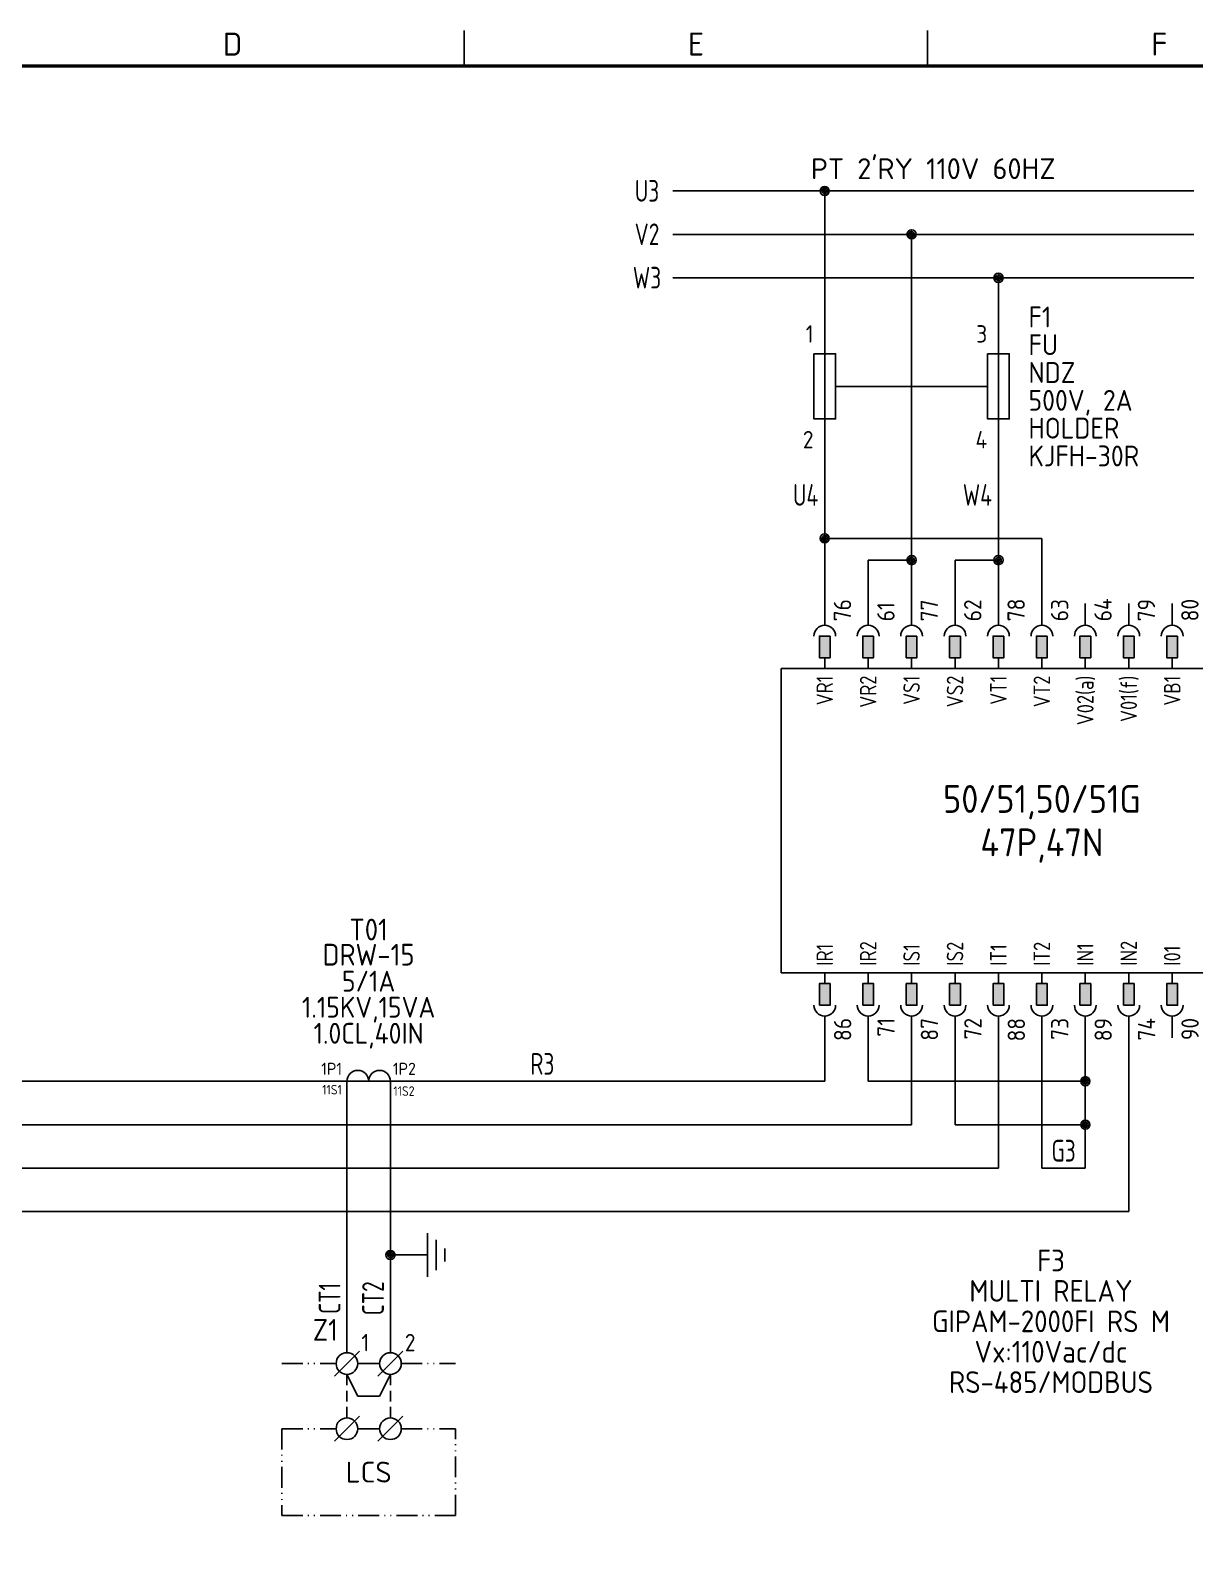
# Model space of a CAD drawing. Header units: millimetres. Extents: x 0 to 612, y 1 to 337.
# Drawn here: x 181.1 to 315.1, y 140.6 to 316 of the extents above; entities that cross this region are included whole.
import ezdxf
from ezdxf.enums import TextEntityAlignment as Align

# ---------------------------------------------------------------- set-up
doc = ezdxf.new("R2010")
doc.units = ezdxf.units.MM
doc.linetypes.add('ACAD_ISO12W100', pattern=[21, 12, -3, 0, -3, 0, -3])
doc.linetypes.add('HIDDEN', pattern=[0.375, 0.25, -0.125])
for name, color, linetype in [('LINK', 7, 'Continuous'), ('MISC', 7, 'Continuous'), ('Normal Text', 7, 'Continuous'), ('Sheet Line', 3, 'Continuous'), ('Sheet Text', 2, 'Continuous'), ('SYMS', 7, 'Continuous'), ('TAGS', 7, 'Continuous'), ('TERMS', 7, 'Continuous'), ('WIRE(DEFAULT)', 7, 'Continuous'), ('WIRE_RED', 1, 'Continuous'), ('WIREFIXED', 7, 'Continuous')]:
    doc.layers.add(name, color=color, linetype=linetype)
doc.layers.add('Sheet Out Line', color=2, linetype='Continuous', lineweight=50)
doc.styles.add('WD', font='ISOCP2.shx')
doc.styles.add('WD_IEC', font='ISOCP2.shx', dxfattribs={"width": 1.1, "height": 2.4, "bigfont": 'whgtxt.shx'})

# ---------------------------------------------------------------- blocks, each defined once
blk = doc.blocks.new('HDA1_CT1')
for p, q in [((-5, 0), (5, 0)), ((2.5, 0), (2.5, -2.5))]:
    blk.add_line(p, q)
for centre in [(-1.25, 0), (1.25, 0)]:
    blk.add_arc(centre, 1.25, 0, 180)
at = {"layer": 'SYMS'}
blk.add_line((-2.5, -2.5), (-2.5, 0), dxfattribs=at)
at = {"style": 'WD_IEC'}
for tag, height, p in [('TAG1', 2.5, (-0.01, 17.84)), ('RATING11', 2.5, (-0.01, 14.95)), ('RATING1', 2.4, (-0.01, 11.95)), ('RATING2', 2.4, (-0.01, 8.95)), ('RATING3', 2.4, (-0.01, 5.95)), ('RATING4', 2.4, (-0.01, 2.95))]:
    blk.add_attdef(tag, text='', height=height, dxfattribs=at).set_placement(p, align=Align.CENTER)
at = {"flags": 1}
for tag, p, height, style in [('INST', (9.44, 7.12), 1, 'WD_IEC'), ('LOC', (9.33, 5.86), 1, 'WD_IEC'), ('FAMILY', (9.34, 4.5), 1, 'WD_IEC'), ('CAT', (9.38, 3.25), 1, 'WD_IEC'), ('MFG', (9.32, 2), 1, 'WD_IEC'), ('X4TERM01', (-5, 0), 0.08, 'WD'), ('X1TERM02', (5, 0), 0.08, 'WD'), ('ASSYCODE', (9.19, 0.68), 1, 'WD_IEC'), ('X4TERM03', (-2.5, -2.5), 0.08, 'WD'), ('X1TERM04', (2.5, -2.5), 0.08, 'WD')]:
    blk.add_attdef(tag, p, '', height=height, dxfattribs=dict(at, style=style))
at = {"style": 'WD_IEC', "width": 1.05}
blk.add_attdef('TERM01', text='', height=1.4, dxfattribs=at).set_placement((-3.06, 0.31), align=Align.BOTTOM_RIGHT)
blk.add_attdef('TERM02', text='', height=1.4, dxfattribs=at).set_placement((2.78, 0.31), align=Align.BOTTOM_LEFT)
at = {"style": 'WD_IEC'}
blk.add_attdef('TERM03', text='', height=1.1, dxfattribs=at).set_placement((-3.09, -0.42), align=Align.TOP_RIGHT)
blk.add_attdef('TERM04', text='', height=1.1, dxfattribs=at).set_placement((2.84, -0.58), align=Align.TOP_LEFT)
blk = doc.blocks.new('WDDOT')
for radius in [0.529, 0.33, 0.164]:
    blk.add_circle((0, 0), radius)
blk = doc.blocks.new('HGND2')
at = {"color": 3}
for p, q in [((1.75, -2.5), (1.75, 2.5)), ((0, 0), (1.75, 0)), ((2.75, -1.75), (2.75, 1.75)), ((3.75, -0.75), (3.75, 0.75))]:
    blk.add_line(p, q, dxfattribs=at)
at = {"style": 'WD_IEC'}
for tag, p in [('INST', (10.12, 7)), ('LOC', (10.12, 3.5))]:
    blk.add_attdef(tag, text='', height=2.5, dxfattribs=at).set_placement(p, align=Align.RIGHT)
at = {"color": 3, "style": 'WD_IEC', "flags": 1}
blk.add_attdef('TAG1', (4, 0.13), '', height=2.4, dxfattribs=at)
at = {"style": 'WD_IEC', "flags": 1}
blk.add_attdef('X4TERM01', (0, 0), '', height=0.32, dxfattribs=at)
blk = doc.blocks.new('HT0W_TB1')
blk.add_circle((0, 0), 1.25)
at = {"layer": 'SYMS'}
blk.add_line((-1.44, -1.44), (1.44, 1.44), dxfattribs=at)
at = {"style": 'WD_IEC', "flags": 1}
for tag, p in [('INST', (-1.04, 7.87)), ('LOC', (-1.04, 4.87))]:
    blk.add_attdef(tag, text='', height=2.5, dxfattribs=at).set_placement(p, align=Align.BOTTOM_RIGHT)
at = {"style": 'WD_IEC'}
blk.add_attdef('TAGSTRIP', text='', height=2.5, dxfattribs=at).set_placement((-1.04, 1.87), align=Align.BOTTOM_RIGHT)
blk.add_attdef('TERM01', text='', height=2, dxfattribs=at).set_placement((1.66, 0.81), align=Align.BOTTOM_LEFT)
at = {"flags": 1}
for tag, p, height, style in [('X4LINK', (-1.25, 0), 0.01, 'WD'), ('X4TERM01', (-1.25, 0), 0.25, 'WD_IEC'), ('STRIPSEQ', (-0.02, -0.02), 0.025, 'WD_IEC'), ('X2TERM01', (0, 1.25), 0.25, 'WD_IEC'), ('X1LINK', (1.25, 0), 0.01, 'WD'), ('X1TERM01', (1.25, 0), 0.25, 'WD_IEC'), ('LINKTERM', (-0.02, -0.06), 0.025, 'WD_IEC'), ('X8TERM01', (0, -1.25), 0.25, 'WD_IEC')]:
    blk.add_attdef(tag, p, '', height=height, dxfattribs=dict(at, style=style))
at = {"style": 'WD_IEC', "flags": 1}
for tag, height, p in [('CAT', 1, (-1.95, -2.37)), ('MFG', 1, (-2.09, -3.63)), ('ASSYCODE', 1, (-2.04, -4.92)), ('DESC1', 2, (-1.78, -7.62)), ('DESC2', 2, (-1.78, -10.06)), ('DESC3', 2, (-1.78, -12.55))]:
    blk.add_attdef(tag, text='', height=height, dxfattribs=at).set_placement(p, align=Align.RIGHT)
blk = doc.blocks.new('HT0_TB1')
blk.add_circle((0, 0), 1.25)
at = {"layer": 'SYMS'}
blk.add_line((-1.44, -1.44), (1.44, 1.44), dxfattribs=at)
at = {"flags": 1}
for tag, p, height, style in [('X4LINK', (-1.25, 0), 0.01, 'WD'), ('X4TERM01', (-1.25, 0), 0.25, 'WD_IEC'), ('X2TERM01', (0, 1.25), 0.25, 'WD_IEC'), ('X1LINK', (1.25, 0), 0.01, 'WD'), ('X1TERM01', (1.25, 0), 0.25, 'WD_IEC'), ('X8TERM01', (0, -1.25), 0.25, 'WD_IEC')]:
    blk.add_attdef(tag, p, '', height=height, dxfattribs=dict(at, style=style))
blk = doc.blocks.new('WD_WNV')
at = {"linetype": 'Continuous', "style": 'WD_IEC', "width": 0.8}
blk.add_attdef('WIRENO', text='', height=2.5, rotation=90, dxfattribs=at).set_placement((-0.75, 0), align=Align.CENTER)
at = {"style": 'WD_IEC', "flags": 1}
for tag, p in [('W08USER', (-1, 0.375)), ('W04USER', (-1, 0.875)), ('W05USER', (-1, 0.75)), ('W09USER', (-1, 0.25)), ('W03USER', (-1, 1)), ('W06USER', (-1, 0.625)), ('W07USER', (-1, 0.5)), ('W02USER', (-1, 1.125)), ('W01USER', (-1, 1.25)), ('W10USER', (-1, 0.125))]:
    blk.add_attdef(tag, text='', height=0.08, dxfattribs=at).set_placement(p, align=Align.CENTER)
blk = doc.blocks.new('WD_WNH')
at = {"linetype": 'Continuous', "style": 'WD_IEC', "width": 0.8}
blk.add_attdef('WIRENO', text='', height=2.5, dxfattribs=at).set_placement((0, 0.75), align=Align.CENTER)
at = {"style": 'WD_IEC', "flags": 1}
for tag, p in [('W08USER', (0, 0.375)), ('W04USER', (0, 0.875)), ('W05USER', (0, 0.75)), ('W09USER', (0, 0.25)), ('W03USER', (0, 1)), ('W06USER', (0, 0.625)), ('W07USER', (0, 0.5)), ('W02USER', (0, 1.125)), ('W01USER', (0, 1.25)), ('W10USER', (0, 0.125))]:
    blk.add_attdef(tag, text='', height=0.08, dxfattribs=at).set_placement(p, align=Align.CENTER)
blk = doc.blocks.new('LSSA3')
at = {"layer": 'Sheet Line'}
for p, q in [((210, 283.5), (210, 287.25)), ((258.5, 283.5), (258.5, 287.25))]:
    blk.add_line(p, q, dxfattribs=at)
at = {"layer": 'Sheet Out Line'}
blk.add_lwpolyline([(16, 6.5), (404, 6.5), (404, 283.5), (16, 283.5)], close=True, dxfattribs=at)
at = {"style": 'WD_IEC', "width": 1.1}
for tag, height, p in [('DESC4', 2.4, (57.5, 39.5)), ('CUSTOMERS31', 3.8, (219, 38)), ('TITLE1', 3.6, (333, 37.5)), ('CUSTOMERS21', 3.8, (219, 35.25)), ('DESC3', 2.4, (57.5, 33.5)), ('CUSTOMERS32', 3.8, (219, 32.5)), ('TITLE2', 3.6, (333, 32.5)), ('CUSTOMERS22', 3.8, (219, 29.75)), ('RN', 3.5, (398, 28.75)), ('DESC2', 2.4, (57.5, 27.5)), ('CUSTOMERS33', 3.8, (219, 27)), ('TITLE3', 3.6, (333, 27.5)), ('DESC1', 2.4, (57.5, 21.5)), ('FILE', 2.4, (314, 18.5)), ('WORKNO', 3.5, (365.5, 18.5)), ('DESC0', 2.4, (57.5, 15.5)), ('SHN', 2.4, (395, 12)), ('TSH', 2.4, (401, 9))]:
    blk.add_attdef(tag, text='', height=height, dxfattribs=at).set_placement(p, align=Align.MIDDLE_CENTER)
at = {"style": 'WD_IEC'}
for tag, p in [('DATE4', (96.5, 39.5)), ('DRWN4', (111.5, 39.5)), ('DSGN4', (126.5, 39.5)), ('CHKD4', (141.5, 39.5)), ('APPD4', (156.5, 39.5)), ('DATE3', (96.5, 33.5)), ('DRWN3', (111.5, 33.5)), ('DSGN3', (126.5, 33.5)), ('CHKD3', (141.5, 33.5)), ('APPD3', (156.5, 33.5)), ('DATE2', (96.5, 27.5)), ('DRWN2', (111.5, 27.5)), ('DSGN2', (126.5, 27.5)), ('CHKD2', (141.5, 27.5)), ('APPD2', (156.5, 27.5)), ('DATE1', (96.5, 21.5)), ('DRWN1', (111.5, 21.5)), ('DSGN1', (126.5, 21.5)), ('CHKD1', (141.5, 21.5)), ('APPD1', (156.5, 21.5)), ('DATE0', (96.5, 15.5)), ('DRWN0', (111.5, 15.5)), ('DSGN0', (126.5, 15.5)), ('CHKD0', (141.5, 15.5)), ('APPD0', (156.5, 15.5))]:
    blk.add_attdef(tag, text='', height=2.4, dxfattribs=at).set_placement(p, align=Align.MIDDLE_CENTER)
at = {"style": 'WD_IEC', "width": 1.1}
for tag, p in [('DWG1ST', (345, 10.5)), ('DWGNO', (373.49, 10.5))]:
    blk.add_attdef(tag, text='', height=3.5, dxfattribs=at).set_placement(p, align=Align.MIDDLE_LEFT)
at = {"style": 'WD_IEC', "width": 1.1, "flags": 9}
blk.add_attdef('WD_TB', (0, 0), '', height=2.4, dxfattribs=at)
at = {"layer": 'Sheet Text', "style": 'WD_IEC', "width": 1.1}
for s, p in [('D', (185.75, 284.62)), ('E', (234.25, 284.62)), ('F', (282.75, 284.62))]:
    blk.add_text(s, height=2.4, dxfattribs=at).set_placement(p, align=Align.CENTER)
blk = doc.blocks.new('VCA1_PF1')
blk.add_line((0, 7.5), (0, -7.5))
blk.add_lwpolyline([(-1.25, 3.75), (-1.25, -3.75), (1.25, -3.75), (1.25, 3.75)], close=True)
at = {"style": 'WD_IEC'}
for tag, p in [('TAG1', (3.46, 7.99)), ('RATING12', (3.46, 4.79)), ('RATING11', (3.46, 1.59)), ('RATING1', (3.46, -1.61)), ('TEXT', (3.46, -4.81)), ('CAT01', (3.46, -8.01))]:
    blk.add_attdef(tag, text='', height=2.4, dxfattribs=at).set_placement(p, align=Align.MIDDLE_LEFT)
for tag, p in [('TERM01', (-1.29, 5.04)), ('TERM02', (-1.29, -7.13))]:
    blk.add_attdef(tag, text='', height=2, dxfattribs=at).set_placement(p, align=Align.RIGHT)
at = {"style": 'WD_IEC', "flags": 1}
for tag, p in [('X2TERM01', (0, 7.5)), ('X4LINK', (-1.25, 0)), ('X1LINK', (1.25, 0)), ('X8TERM02', (0, -7.5))]:
    blk.add_attdef(tag, p, '', height=0.32, dxfattribs=at)
for tag, p in [('INST', (-1.29, -9.46)), ('LOC', (-1.32, -10.76)), ('FAMILY', (-1.2, -12.15)), ('MFG', (-1.2, -13.58)), ('CAT', (-1.2, -14.91)), ('ASSYCODE', (-1.2, -16.23)), ('PINLIST_TYPE', (-1.1, -17.47))]:
    blk.add_attdef(tag, text='', height=1, dxfattribs=at).set_placement(p, align=Align.RIGHT)
blk = doc.blocks.new('VCA2_PF1')
blk.add_line((0, 7.5), (0, -7.5))
blk.add_lwpolyline([(-1.25, 3.75), (-1.25, -3.75), (1.25, -3.75), (1.25, 3.75)], close=True)
at = {"style": 'WD_IEC', "flags": 1}
for tag, p in [('TAG2', (3.46, 7.99)), ('RATING12', (3.46, 4.79)), ('RATING11', (3.46, 1.59)), ('RATING1', (3.46, -1.61)), ('TEXT', (3.46, -4.81))]:
    blk.add_attdef(tag, text='', height=2.4, dxfattribs=at).set_placement(p, align=Align.MIDDLE_LEFT)
at = {"style": 'WD_IEC'}
for tag, p in [('TERM01', (-1.29, 5.04)), ('TERM02', (-1.29, -7.13))]:
    blk.add_attdef(tag, text='', height=2, dxfattribs=at).set_placement(p, align=Align.RIGHT)
at = {"style": 'WD_IEC', "flags": 1}
for tag, p in [('X2TERM01', (0, 7.5)), ('X4LINK', (-1.25, 0)), ('X1LINK', (1.25, 0)), ('X8TERM02', (0, -7.5))]:
    blk.add_attdef(tag, p, '', height=0.32, dxfattribs=at)
for tag, p in [('INST', (-1.29, -9.46)), ('LOC', (-1.32, -10.76)), ('FAMILY', (-1.2, -12.15)), ('MFG', (-1.2, -13.58)), ('CAT', (-1.2, -14.91)), ('ASSYCODE', (-1.2, -16.23))]:
    blk.add_attdef(tag, text='', height=1, dxfattribs=at).set_placement(p, align=Align.RIGHT)
blk = doc.blocks.new('VG61_GIPAM1')
for p, q in [((0, 50), (0, 47.5)), ((5, 50), (5, 47.5)), ((10, 50), (10, 47.5)), ((15, 50), (15, 47.5)), ((20, 50), (20, 47.5)), ((25, 50), (25, 47.5)), ((30, 50), (30, 47.5)), ((35, 50), (35, 47.5)), ((40, 50), (40, 47.5)), ((45, 50), (45, 47.5)), ((0, 43.75), (0, 42.5)), ((5, 43.75), (5, 42.5)), ((10, 43.75), (10, 42.5)), ((15, 43.75), (15, 42.5)), ((20, 43.75), (20, 42.5)), ((25, 43.75), (25, 42.5)), ((30, 43.75), (30, 42.5)), ((35, 43.75), (35, 42.5)), ((40, 43.75), (40, 42.5)), ((45, 43.75), (45, 42.5)), ((56.25, 37.5), (55, 37.5)), ((60, 37.5), (62.5, 37.5)), ((56.25, 32.5), (55, 32.5)), ((60, 32.5), (62.5, 32.5)), ((56.25, 27.5), (55, 27.5)), ((60, 27.5), (62.5, 27.5)), ((56.25, 22.5), (55, 22.5)), ((60, 22.5), (62.5, 22.5)), ((56.25, 17.5), (55, 17.5)), ((60, 17.5), (62.5, 17.5)), ((56.25, 12.5), (55, 12.5)), ((60, 12.5), (62.5, 12.5)), ((0, 6.25), (0, 7.5)), ((5, 6.25), (5, 7.5)), ((10, 6.25), (10, 7.5)), ((15, 6.25), (15, 7.5)), ((20, 6.25), (20, 7.5)), ((25, 6.25), (25, 7.5)), ((30, 6.25), (30, 7.5)), ((35, 6.25), (35, 7.5)), ((40, 6.25), (40, 7.5)), ((45, 6.25), (45, 7.5)), ((0, 2.5), (0, 0)), ((5, 2.5), (5, 0)), ((10, 2.5), (10, 0)), ((15, 2.5), (15, 0)), ((20, 2.5), (20, 0)), ((25, 2.5), (25, 0)), ((30, 2.5), (30, 0)), ((35, 2.5), (35, 0)), ((40, 2.5), (40, 0)), ((45, 2.5), (45, 0))]:
    blk.add_line(p, q)
for points in [[(0.62, 46.25), (-0.62, 46.25), (-0.62, 43.75), (0.62, 43.75)], [(5.62, 46.25), (4.38, 46.25), (4.38, 43.75), (5.62, 43.75)], [(10.62, 46.25), (9.38, 46.25), (9.38, 43.75), (10.62, 43.75)], [(15.62, 46.25), (14.38, 46.25), (14.38, 43.75), (15.62, 43.75)], [(20.62, 46.25), (19.38, 46.25), (19.38, 43.75), (20.62, 43.75)], [(25.62, 46.25), (24.38, 46.25), (24.38, 43.75), (25.62, 43.75)], [(30.62, 46.25), (29.38, 46.25), (29.38, 43.75), (30.62, 43.75)], [(35.62, 46.25), (34.38, 46.25), (34.38, 43.75), (35.62, 43.75)], [(40.62, 46.25), (39.38, 46.25), (39.38, 43.75), (40.62, 43.75)], [(45.62, 46.25), (44.38, 46.25), (44.38, 43.75), (45.62, 43.75)], [(-5, 42.5), (55, 42.5), (55, 7.5), (-5, 7.5)], [(58.75, 36.88), (58.75, 38.12), (56.25, 38.12), (56.25, 36.88)], [(58.75, 31.88), (58.75, 33.12), (56.25, 33.12), (56.25, 31.88)], [(58.75, 26.88), (58.75, 28.12), (56.25, 28.12), (56.25, 26.88)], [(58.75, 21.88), (58.75, 23.12), (56.25, 23.12), (56.25, 21.88)], [(58.75, 16.88), (58.75, 18.12), (56.25, 18.12), (56.25, 16.88)], [(58.75, 11.88), (58.75, 13.12), (56.25, 13.12), (56.25, 11.88)], [(-0.62, 3.75), (0.62, 3.75), (0.62, 6.25), (-0.62, 6.25)], [(4.38, 3.75), (5.62, 3.75), (5.62, 6.25), (4.38, 6.25)], [(9.38, 3.75), (10.62, 3.75), (10.62, 6.25), (9.38, 6.25)], [(14.38, 3.75), (15.62, 3.75), (15.62, 6.25), (14.38, 6.25)], [(19.38, 3.75), (20.62, 3.75), (20.62, 6.25), (19.38, 6.25)], [(24.38, 3.75), (25.62, 3.75), (25.62, 6.25), (24.38, 6.25)], [(29.38, 3.75), (30.62, 3.75), (30.62, 6.25), (29.38, 6.25)], [(34.38, 3.75), (35.62, 3.75), (35.62, 6.25), (34.38, 6.25)], [(39.38, 3.75), (40.62, 3.75), (40.62, 6.25), (39.38, 6.25)], [(44.38, 3.75), (45.62, 3.75), (45.62, 6.25), (44.38, 6.25)]]:
    blk.add_lwpolyline(points, close=True)
for centre, start, end in [((0, 46.25), 0, 180), ((5, 46.25), 0, 180), ((10, 46.25), 0, 180), ((15, 46.25), 0, 180), ((20, 46.25), 0, 180), ((25, 46.25), 0, 180), ((30, 46.25), 0, 180), ((35, 46.25), 0, 180), ((40, 46.25), 0, 180), ((45, 46.25), 0, 180), ((58.75, 37.5), 270, 90), ((58.75, 32.5), 270, 90), ((58.75, 27.5), 270, 90), ((58.75, 22.5), 270, 90), ((58.75, 17.5), 270, 90), ((58.75, 12.5), 270, 90), ((0, 3.75), 180, 0), ((5, 3.75), 180, 0), ((10, 3.75), 180, 0), ((15, 3.75), 180, 0), ((20, 3.75), 180, 0), ((25, 3.75), 180, 0), ((30, 3.75), 180, 0), ((35, 3.75), 180, 0), ((40, 3.75), 180, 0), ((45, 3.75), 180, 0)]:
    blk.add_arc(centre, 1.25, start, end)
for points in [[(0.62, 43.75), (0.62, 46.25), (-0.62, 43.75), (-0.62, 46.25)], [(5.62, 43.75), (5.62, 46.25), (4.38, 43.75), (4.38, 46.25)], [(10.62, 43.75), (10.62, 46.25), (9.38, 43.75), (9.38, 46.25)], [(15.62, 43.75), (15.62, 46.25), (14.38, 43.75), (14.38, 46.25)], [(20.62, 43.75), (20.62, 46.25), (19.38, 43.75), (19.38, 46.25)], [(25.62, 43.75), (25.62, 46.25), (24.38, 43.75), (24.38, 46.25)], [(30.62, 43.75), (30.62, 46.25), (29.38, 43.75), (29.38, 46.25)], [(35.62, 43.75), (35.62, 46.25), (34.38, 43.75), (34.38, 46.25)], [(40.62, 43.75), (40.62, 46.25), (39.38, 43.75), (39.38, 46.25)], [(45.62, 43.75), (45.62, 46.25), (44.38, 43.75), (44.38, 46.25)], [(56.25, 36.88), (58.75, 36.88), (56.25, 38.12), (58.75, 38.12)], [(56.25, 31.88), (58.75, 31.88), (56.25, 33.12), (58.75, 33.12)], [(56.25, 26.88), (58.75, 26.88), (56.25, 28.12), (58.75, 28.12)], [(56.25, 21.88), (58.75, 21.88), (56.25, 23.12), (58.75, 23.12)], [(56.25, 16.88), (58.75, 16.88), (56.25, 18.12), (58.75, 18.12)], [(56.25, 11.88), (58.75, 11.88), (56.25, 13.12), (58.75, 13.12)], [(-0.62, 6.25), (-0.62, 3.75), (0.62, 6.25), (0.62, 3.75)], [(4.38, 6.25), (4.38, 3.75), (5.62, 6.25), (5.62, 3.75)], [(9.38, 6.25), (9.38, 3.75), (10.62, 6.25), (10.62, 3.75)], [(14.38, 6.25), (14.38, 3.75), (15.62, 6.25), (15.62, 3.75)], [(19.38, 6.25), (19.38, 3.75), (20.62, 6.25), (20.62, 3.75)], [(24.38, 6.25), (24.38, 3.75), (25.62, 6.25), (25.62, 3.75)], [(29.38, 6.25), (29.38, 3.75), (30.62, 6.25), (30.62, 3.75)], [(34.38, 6.25), (34.38, 3.75), (35.62, 6.25), (35.62, 3.75)], [(39.38, 6.25), (39.38, 3.75), (40.62, 6.25), (40.62, 3.75)], [(44.38, 6.25), (44.38, 3.75), (45.62, 6.25), (45.62, 3.75)]]:
    blk.add_solid(points)
at = {"style": 'WD'}
for tag, p in [('TERM02', (1.04, 47.95)), ('TERM04', (6.04, 47.95)), ('TERM06', (11.04, 47.95)), ('TERM08', (16.04, 47.95)), ('TERM20', (46.04, 47.95)), ('TERM10', (21.04, 47.95)), ('TERM12', (26.04, 47.95)), ('TERM14', (31.04, 47.95)), ('TERM16', (36.04, 47.95)), ('TERM18', (41.04, 47.95))]:
    blk.add_attdef(tag, text='', height=2, rotation=90, dxfattribs=at).set_placement(p, align=Align.TOP_LEFT)
at = {"style": 'WD_IEC', "flags": 1}
for tag, p, height in [('X2TERM02', (0, 50), 0.32), ('X2TERM04', (5, 50), 0.32), ('X2TERM06', (10, 50), 0.32), ('X2TERM08', (15, 50), 0.32), ('X2TERM10', (20, 50), 0.32), ('X2TERM12', (25, 50), 0.32), ('X2TERM14', (30, 50), 0.32), ('X2TERM16', (35, 50), 0.32), ('X2TERM18', (40, 50), 0.32), ('X2TERM20', (45, 50), 0.32), ('X1TERM42', (62.5, 37.5), 0.32), ('X1TERM44', (62.5, 32.5), 0.32), ('X1TERM46', (62.5, 27.5), 0.32), ('X1TERM48', (62.5, 22.5), 0.32), ('X1TERM50', (62.5, 17.5), 0.32), ('X1TERM52', (62.5, 12.5), 0.32), ('LOC', (52.67, 0.9), 1), ('INST', (52.9, 2.22), 1), ('X8TERM22', (0, 0), 0.32), ('X8TERM24', (5, 0), 0.32), ('X8TERM26', (10, 0), 0.32), ('X8TERM28', (15, 0), 0.32), ('X8TERM30', (20, 0), 0.32), ('X8TERM32', (25, 0), 0.32), ('X8TERM34', (30, 0), 0.32), ('X8TERM36', (35, 0), 0.32), ('X8TERM38', (40, 0), 0.32), ('X8TERM40', (45, 0), 0.32), ('CAT', (52.76, -0.45), 1), ('FAMILY', (52.71, -1.75), 1), ('MFG', (52.53, -3.13), 1), ('ASSYCODE', (52.45, -4.52), 1)]:
    blk.add_attdef(tag, p, '', height=height, dxfattribs=at)
at = {"style": 'WD', "width": 0.9}
for tag, p in [('TERM01', (0, 41.7)), ('TERM03', (5, 41.7)), ('TERM05', (10, 41.7)), ('TERM07', (15, 41.7)), ('TERM09', (20, 41.7)), ('TERM11', (25, 41.7)), ('TERM13', (30, 41.7)), ('TERM15', (35, 41.7)), ('TERM17', (40, 41.7)), ('TERM19', (45, 41.7))]:
    blk.add_attdef(tag, text='', height=1.9, rotation=90, dxfattribs=at).set_placement(p, align=Align.MIDDLE_RIGHT)
for tag, p in [('TERM41', (54.2, 37.5)), ('TERM43', (54.2, 32.5)), ('TERM45', (54.2, 27.5)), ('TERM47', (54.2, 22.5)), ('TERM49', (54.2, 17.5)), ('TERM51', (54.2, 12.5))]:
    blk.add_attdef(tag, text='', height=1.8, dxfattribs=at).set_placement(p, align=Align.MIDDLE_RIGHT)
at = {"style": 'WD'}
for tag, p in [('TERM42', (60.04, 36.22)), ('TERM44', (60.04, 31.22)), ('TERM46', (60.04, 26.22)), ('TERM48', (60.04, 21.22)), ('TERM50', (60.04, 16.22)), ('TERM52', (60.04, 11.22))]:
    blk.add_attdef(tag, text='', height=2, dxfattribs=at).set_placement(p, align=Align.TOP_LEFT)
for tag, height, p in [('TEXT1', 3.2, (25, 27.5)), ('TEXT2', 3.2, (25, 22.5)), ('TAG1', 2.5, (26.05, -25.64)), ('RATING12', 2.5, (26.05, -29.14)), ('RATING11', 2.5, (26.05, -32.64)), ('RATING1', 2.5, (26.05, -36.14)), ('RATING2', 2.5, (26.05, -39.64))]:
    blk.add_attdef(tag, text='', height=height, dxfattribs=at).set_placement(p, align=Align.MIDDLE_CENTER)
at = {"style": 'WD', "width": 0.9}
for tag, p in [('TERM21', (0, 8.3)), ('TERM23', (5, 8.3)), ('TERM25', (10, 8.3)), ('TERM27', (15, 8.3)), ('TERM29', (20, 8.3)), ('TERM31', (25, 8.3)), ('TERM33', (30, 8.3)), ('TERM35', (35, 8.3)), ('TERM37', (40, 8.3)), ('TERM39', (45, 8.3))]:
    blk.add_attdef(tag, text='', height=1.9, rotation=90, dxfattribs=at).set_placement(p, align=Align.MIDDLE_LEFT)
at = {"style": 'WD'}
for tag, p in [('TERM22', (1.06, 2.29)), ('TERM24', (6.06, 2.29)), ('TERM26', (11.06, 2.29)), ('TERM28', (16.06, 2.29)), ('TERM30', (21.06, 2.29)), ('TERM32', (26.06, 2.29)), ('TERM34', (31.06, 2.29)), ('TERM36', (36.06, 2.29)), ('TERM38', (41.06, 2.29)), ('TERM40', (46.06, 2.29))]:
    blk.add_attdef(tag, text='', height=2, rotation=90, dxfattribs=at).set_placement(p, align=Align.TOP_RIGHT)

msp = doc.modelspace()

# ---------------------------------------------------------------- linework, layer by layer
at = {"linetype": 'HIDDEN', "ltscale": 5}
for p, q in [((217.5, 161.25), (217.5, 156.25)), ((222.5, 161.25), (222.5, 156.25))]:
    msp.add_line(p, q, dxfattribs=at)
for p, q in [((217.5, 161.25), (218.75, 158.75)), ((222.5, 161.25), (221.25, 158.75))]:
    msp.add_line(p, q)
at = {"layer": 'LINK'}
msp.add_lwpolyline([(273.75, 275), (291.25, 275)], dxfattribs=at)
at = {"layer": 'Normal Text', "linetype": 'ACAD_ISO12W100', "ltscale": 0.2}
for p, q in [((210, 162.5), (216.25, 162.5)), ((218.75, 162.5), (221.25, 162.5)), ((223.75, 162.5), (230, 162.5)), ((210, 155), (216.25, 155)), ((210, 155), (210, 145)), ((218.75, 155), (221.25, 155)), ((223.75, 155), (230, 155)), ((230, 145), (230, 155)), ((210, 145), (230, 145))]:
    msp.add_line(p, q, dxfattribs=at)
at = {"layer": 'Normal Text'}
msp.add_line((218.75, 158.75), (221.25, 158.75), dxfattribs=at)
at = {"layer": 'WIRE(DEFAULT)', "linetype": 'Continuous'}
for p, q in [((272.5, 200), (272.5, 195)), ((277.5, 200), (277.5, 195)), ((282.5, 200), (282.5, 190)), ((287.5, 200), (287.5, 190)), ((292.5, 200), (292.5, 185)), ((297.5, 200), (297.5, 185)), ((302.5, 200), (302.5, 195)), ((307.5, 200), (307.5, 180)), ((277.5, 195), (302.5, 195)), ((302.5, 195), (302.5, 190)), ((137.5, 190), (282.5, 190)), ((287.5, 190), (302.5, 190)), ((302.5, 190), (302.5, 185)), ((137.5, 185), (292.5, 185)), ((297.5, 185), (302.5, 185)), ((137.5, 180), (307.5, 180))]:
    msp.add_line(p, q, dxfattribs=at)
at = {"layer": 'WIRE(DEFAULT)'}
for p, q in [((137.5, 195), (215, 195)), ((225, 195), (272.5, 195)), ((217.5, 192.5), (217.5, 163.75)), ((222.5, 192.5), (222.5, 192.5)), ((222.5, 192.5), (222.5, 163.75)), ((222.5, 175), (225, 175))]:
    msp.add_line(p, q, dxfattribs=at)
at = {"layer": 'WIRE_RED'}
for p, q in [((255, 297.5), (315, 297.5)), ((272.5, 297.5), (272.5, 282.5)), ((255, 292.5), (315, 292.5)), ((282.5, 292.5), (282.5, 255)), ((255, 287.5), (315, 287.5)), ((292.5, 282.5), (292.5, 287.5)), ((272.5, 267.5), (272.5, 257.5)), ((292.5, 255), (292.5, 267.5)), ((272.5, 257.5), (272.5, 257.5))]:
    msp.add_line(p, q, dxfattribs=at)
at = {"layer": 'WIRE_RED', "linetype": 'Continuous'}
for p, q in [((272.5, 250), (272.5, 257.5)), ((272.5, 257.5), (297.5, 257.5)), ((297.5, 250), (297.5, 257.5)), ((277.5, 250), (277.5, 255)), ((277.5, 255), (282.5, 255)), ((282.5, 250), (282.5, 255)), ((287.5, 250), (287.5, 255)), ((287.5, 255), (292.5, 255)), ((292.5, 250), (292.5, 255))]:
    msp.add_line(p, q, dxfattribs=at)

# ---------------------------------------------------------------- block references
at = {"layer": 'SYMS', "xscale": 1.1, "yscale": 1.1, "zscale": 1.1}
msp.add_blockref('LSSA3', (0, 0), dxfattribs=at)
at = {"layer": 'SYMS'}
for name, p in [('WDDOT', (272.5, 297.5)), ('WDDOT', (282.5, 292.5)), ('WDDOT', (292.5, 287.5)), ('WDDOT', (272.5, 257.5)), ('WDDOT', (282.5, 255)), ('WDDOT', (292.5, 255)), ('HGND2', (225, 175)), ('WDDOT', (222.5, 175)), ('HT0_TB1', (217.5, 155)), ('HT0_TB1', (222.5, 155))]:
    msp.add_blockref(name, p, dxfattribs=at)
ref = msp.add_blockref('VCA1_PF1', (292.5, 275), dxfattribs=at)
ref.add_attrib('CAT01', 'KJFH-30R', dxfattribs={"layer": 'MISC', "height": 2.4, "style": 'WD_IEC'}).set_placement((295.96, 266.99), align=Align.MIDDLE_LEFT)
ref.add_attrib('TERM02', '4', dxfattribs={"layer": 'TERMS', "height": 2, "style": 'WD_IEC'}).set_placement((291.21, 267.87), align=Align.RIGHT)
ref.add_attrib('TERM01', '3', dxfattribs={"layer": 'TERMS', "height": 2, "style": 'WD_IEC'}).set_placement((291.21, 280.04), align=Align.RIGHT)
ref.add_attrib('TEXT', 'HOLDER', dxfattribs={"layer": 'MISC', "height": 2.4, "style": 'WD_IEC'}).set_placement((295.96, 270.19), align=Align.MIDDLE_LEFT)
ref.add_attrib('RATING1', '500V, 2A', dxfattribs={"layer": 'MISC', "height": 2.4, "style": 'WD_IEC'}).set_placement((295.96, 273.39), align=Align.MIDDLE_LEFT)
ref.add_attrib('RATING11', 'NDZ', dxfattribs={"layer": 'MISC', "height": 2.4, "style": 'WD_IEC'}).set_placement((295.96, 276.59), align=Align.MIDDLE_LEFT)
ref.add_attrib('RATING12', 'FU', dxfattribs={"layer": 'MISC', "height": 2.4, "style": 'WD_IEC'}).set_placement((295.96, 279.79), align=Align.MIDDLE_LEFT)
ref.add_attrib('TAG1', 'F1', dxfattribs={"layer": 'TAGS', "height": 2.4, "style": 'WD_IEC'}).set_placement((295.96, 282.99), align=Align.MIDDLE_LEFT)
ref = msp.add_blockref('VCA2_PF1', (272.5, 275), dxfattribs=at)
ref.add_attrib('TERM02', '2', dxfattribs={"layer": 'TERMS', "height": 2, "style": 'WD_IEC'}).set_placement((271.21, 267.87), align=Align.RIGHT)
ref.add_attrib('TERM01', '1', dxfattribs={"layer": 'TERMS', "height": 2, "style": 'WD_IEC'}).set_placement((271.21, 280.04), align=Align.RIGHT)
at = {"layer": 'SYMS', "linetype": 'Continuous'}
ref = msp.add_blockref('VG61_GIPAM1', (272.5, 200), dxfattribs=at)
ref.add_attrib('TERM41', 'F.G', dxfattribs={"layer": 'TERMS', "height": 1.8, "style": 'WD', "width": 0.9}).set_placement((326.7, 237.5), align=Align.MIDDLE_RIGHT)
ref.add_attrib('TERM42', '15(30)', dxfattribs={"layer": 'TERMS', "height": 2, "style": 'WD'}).set_placement((332.54, 236.22), align=Align.TOP_LEFT)
ref.add_attrib('TERM51', 'COM', dxfattribs={"layer": 'TERMS', "height": 1.8, "style": 'WD', "width": 0.9}).set_placement((326.7, 212.5), align=Align.MIDDLE_RIGHT)
ref.add_attrib('TERM49', 'TX1', dxfattribs={"layer": 'TERMS', "height": 1.8, "style": 'WD', "width": 0.9}).set_placement((326.7, 217.5), align=Align.MIDDLE_RIGHT)
ref.add_attrib('TERM47', 'TX0', dxfattribs={"layer": 'TERMS', "height": 1.8, "style": 'WD', "width": 0.9}).set_placement((326.7, 222.5), align=Align.MIDDLE_RIGHT)
ref.add_attrib('TERM45', 'RX1', dxfattribs={"layer": 'TERMS', "height": 1.8, "style": 'WD', "width": 0.9}).set_placement((326.7, 227.5), align=Align.MIDDLE_RIGHT)
ref.add_attrib('TERM43', 'RX0', dxfattribs={"layer": 'TERMS', "height": 1.8, "style": 'WD', "width": 0.9}).set_placement((326.7, 232.5), align=Align.MIDDLE_RIGHT)
ref.add_attrib('TERM39', 'I02', dxfattribs={"layer": 'TERMS', "height": 1.9, "rotation": 90, "style": 'WD', "width": 0.9}).set_placement((317.5, 208.3), align=Align.MIDDLE_LEFT)
ref.add_attrib('TERM37', 'I01', dxfattribs={"layer": 'TERMS', "height": 1.9, "rotation": 90, "style": 'WD', "width": 0.9}).set_placement((312.5, 208.3), align=Align.MIDDLE_LEFT)
ref.add_attrib('TERM35', 'IN2', dxfattribs={"layer": 'TERMS', "height": 1.9, "rotation": 90, "style": 'WD', "width": 0.9}).set_placement((307.5, 208.3), align=Align.MIDDLE_LEFT)
ref.add_attrib('TERM33', 'IN1', dxfattribs={"layer": 'TERMS', "height": 1.9, "rotation": 90, "style": 'WD', "width": 0.9}).set_placement((302.5, 208.3), align=Align.MIDDLE_LEFT)
ref.add_attrib('TERM31', 'IT2', dxfattribs={"layer": 'TERMS', "height": 1.9, "rotation": 90, "style": 'WD', "width": 0.9}).set_placement((297.5, 208.3), align=Align.MIDDLE_LEFT)
ref.add_attrib('TERM29', 'IT1', dxfattribs={"layer": 'TERMS', "height": 1.9, "rotation": 90, "style": 'WD', "width": 0.9}).set_placement((292.5, 208.3), align=Align.MIDDLE_LEFT)
ref.add_attrib('TERM27', 'IS2', dxfattribs={"layer": 'TERMS', "height": 1.9, "rotation": 90, "style": 'WD', "width": 0.9}).set_placement((287.5, 208.3), align=Align.MIDDLE_LEFT)
ref.add_attrib('TERM25', 'IS1', dxfattribs={"layer": 'TERMS', "height": 1.9, "rotation": 90, "style": 'WD', "width": 0.9}).set_placement((282.5, 208.3), align=Align.MIDDLE_LEFT)
ref.add_attrib('TERM23', 'IR2', dxfattribs={"layer": 'TERMS', "height": 1.9, "rotation": 90, "style": 'WD', "width": 0.9}).set_placement((277.5, 208.3), align=Align.MIDDLE_LEFT)
ref.add_attrib('TERM21', 'IR1', dxfattribs={"layer": 'TERMS', "height": 1.9, "rotation": 90, "style": 'WD', "width": 0.9}).set_placement((272.5, 208.3), align=Align.MIDDLE_LEFT)
ref.add_attrib('TERM19', 'VB2', dxfattribs={"layer": 'TERMS', "height": 1.9, "rotation": 90, "style": 'WD', "width": 0.9}).set_placement((317.5, 241.7), align=Align.MIDDLE_RIGHT)
ref.add_attrib('TERM17', 'VB1', dxfattribs={"layer": 'TERMS', "height": 1.9, "rotation": 90, "style": 'WD', "width": 0.9}).set_placement((312.5, 241.7), align=Align.MIDDLE_RIGHT)
ref.add_attrib('TERM15', 'V01(f)', dxfattribs={"layer": 'TERMS', "height": 1.9, "rotation": 90, "style": 'WD', "width": 0.9}).set_placement((307.5, 241.7), align=Align.MIDDLE_RIGHT)
ref.add_attrib('TERM13', 'V02(a)', dxfattribs={"layer": 'TERMS', "height": 1.9, "rotation": 90, "style": 'WD', "width": 0.9}).set_placement((302.5, 241.7), align=Align.MIDDLE_RIGHT)
ref.add_attrib('TERM11', 'VT2', dxfattribs={"layer": 'TERMS', "height": 1.9, "rotation": 90, "style": 'WD', "width": 0.9}).set_placement((297.5, 241.7), align=Align.MIDDLE_RIGHT)
ref.add_attrib('TERM09', 'VT1', dxfattribs={"layer": 'TERMS', "height": 1.9, "rotation": 90, "style": 'WD', "width": 0.9}).set_placement((292.5, 241.7), align=Align.MIDDLE_RIGHT)
ref.add_attrib('TERM07', 'VS2', dxfattribs={"layer": 'TERMS', "height": 1.9, "rotation": 90, "style": 'WD', "width": 0.9}).set_placement((287.5, 241.7), align=Align.MIDDLE_RIGHT)
ref.add_attrib('TERM05', 'VS1', dxfattribs={"layer": 'TERMS', "height": 1.9, "rotation": 90, "style": 'WD', "width": 0.9}).set_placement((282.5, 241.7), align=Align.MIDDLE_RIGHT)
ref.add_attrib('TERM03', 'VR2', dxfattribs={"layer": 'TERMS', "height": 1.9, "rotation": 90, "style": 'WD', "width": 0.9}).set_placement((277.5, 241.7), align=Align.MIDDLE_RIGHT)
ref.add_attrib('TERM01', 'VR1', dxfattribs={"layer": 'TERMS', "height": 1.9, "rotation": 90, "style": 'WD', "width": 0.9}).set_placement((272.5, 241.7), align=Align.MIDDLE_RIGHT)
ref.add_attrib('TERM20', '65', dxfattribs={"layer": 'TERMS', "height": 2, "rotation": 90, "style": 'WD'}).set_placement((318.54, 247.95), align=Align.TOP_LEFT)
ref.add_attrib('TERM02', '76', dxfattribs={"layer": 'TERMS', "height": 2, "rotation": 90, "style": 'WD'}).set_placement((273.54, 247.95), align=Align.TOP_LEFT)
ref.add_attrib('TERM52', '67(82)', dxfattribs={"layer": 'TERMS', "height": 2, "style": 'WD'}).set_placement((332.54, 211.22), align=Align.TOP_LEFT)
ref.add_attrib('TERM50', '68', dxfattribs={"layer": 'TERMS', "height": 2, "style": 'WD'}).set_placement((332.54, 216.22), align=Align.TOP_LEFT)
ref.add_attrib('TERM48', '83', dxfattribs={"layer": 'TERMS', "height": 2, "style": 'WD'}).set_placement((332.54, 221.22), align=Align.TOP_LEFT)
ref.add_attrib('TERM46', '69', dxfattribs={"layer": 'TERMS', "height": 2, "style": 'WD'}).set_placement((332.54, 226.22), align=Align.TOP_LEFT)
ref.add_attrib('TERM18', '80', dxfattribs={"layer": 'TERMS', "height": 2, "rotation": 90, "style": 'WD'}).set_placement((313.54, 247.95), align=Align.TOP_LEFT)
ref.add_attrib('TERM16', '79', dxfattribs={"layer": 'TERMS', "height": 2, "rotation": 90, "style": 'WD'}).set_placement((308.54, 247.95), align=Align.TOP_LEFT)
ref.add_attrib('TERM14', '64', dxfattribs={"layer": 'TERMS', "height": 2, "rotation": 90, "style": 'WD'}).set_placement((303.54, 247.95), align=Align.TOP_LEFT)
ref.add_attrib('TERM12', '63', dxfattribs={"layer": 'TERMS', "height": 2, "rotation": 90, "style": 'WD'}).set_placement((298.54, 247.95), align=Align.TOP_LEFT)
ref.add_attrib('TERM10', '78', dxfattribs={"layer": 'TERMS', "height": 2, "rotation": 90, "style": 'WD'}).set_placement((293.54, 247.95), align=Align.TOP_LEFT)
ref.add_attrib('TERM08', '62', dxfattribs={"layer": 'TERMS', "height": 2, "rotation": 90, "style": 'WD'}).set_placement((288.54, 247.95), align=Align.TOP_LEFT)
ref.add_attrib('TERM06', '77', dxfattribs={"layer": 'TERMS', "height": 2, "rotation": 90, "style": 'WD'}).set_placement((283.54, 247.95), align=Align.TOP_LEFT)
ref.add_attrib('TERM04', '61', dxfattribs={"layer": 'TERMS', "height": 2, "rotation": 90, "style": 'WD'}).set_placement((278.54, 247.95), align=Align.TOP_LEFT)
ref.add_attrib('TERM22', '86', dxfattribs={"layer": 'TERMS', "height": 2, "rotation": 90, "style": 'WD'}).set_placement((273.56, 202.29), align=Align.TOP_RIGHT)
ref.add_attrib('TERM40', '75', dxfattribs={"layer": 'TERMS', "height": 2, "rotation": 90, "style": 'WD'}).set_placement((318.56, 202.29), align=Align.TOP_RIGHT)
ref.add_attrib('TERM38', '90', dxfattribs={"layer": 'TERMS', "height": 2, "rotation": 90, "style": 'WD'}).set_placement((313.56, 202.29), align=Align.TOP_RIGHT)
ref.add_attrib('TERM36', '74', dxfattribs={"layer": 'TERMS', "height": 2, "rotation": 90, "style": 'WD'}).set_placement((308.56, 202.29), align=Align.TOP_RIGHT)
ref.add_attrib('TERM34', '89', dxfattribs={"layer": 'TERMS', "height": 2, "rotation": 90, "style": 'WD'}).set_placement((303.56, 202.29), align=Align.TOP_RIGHT)
ref.add_attrib('TERM32', '73', dxfattribs={"layer": 'TERMS', "height": 2, "rotation": 90, "style": 'WD'}).set_placement((298.56, 202.29), align=Align.TOP_RIGHT)
ref.add_attrib('TERM30', '88', dxfattribs={"layer": 'TERMS', "height": 2, "rotation": 90, "style": 'WD'}).set_placement((293.56, 202.29), align=Align.TOP_RIGHT)
ref.add_attrib('TERM28', '72', dxfattribs={"layer": 'TERMS', "height": 2, "rotation": 90, "style": 'WD'}).set_placement((288.56, 202.29), align=Align.TOP_RIGHT)
ref.add_attrib('TERM26', '87', dxfattribs={"layer": 'TERMS', "height": 2, "rotation": 90, "style": 'WD'}).set_placement((283.56, 202.29), align=Align.TOP_RIGHT)
ref.add_attrib('TERM24', '71', dxfattribs={"layer": 'TERMS', "height": 2, "rotation": 90, "style": 'WD'}).set_placement((278.56, 202.29), align=Align.TOP_RIGHT)
ref.add_attrib('TEXT2', '47P,47N', dxfattribs={"layer": 'MISC', "height": 3.2, "style": 'WD'}).set_placement((297.5, 222.5), align=Align.MIDDLE_CENTER)
ref.add_attrib('TEXT1', '50/51,50/51G', dxfattribs={"layer": 'MISC', "height": 3.2, "style": 'WD'}).set_placement((297.5, 227.5), align=Align.MIDDLE_CENTER)
ref.add_attrib('RATING2', 'RS-485/MODBUS', dxfattribs={"layer": 'MISC', "height": 2.5, "style": 'WD'}).set_placement((298.55, 160.36), align=Align.MIDDLE_CENTER)
ref.add_attrib('RATING1', 'Vx:110Vac/dc', dxfattribs={"layer": 'MISC', "height": 2.5, "style": 'WD'}).set_placement((298.55, 163.86), align=Align.MIDDLE_CENTER)
ref.add_attrib('RATING11', 'GIPAM-2000FI RS M', dxfattribs={"layer": 'MISC', "height": 2.5, "style": 'WD'}).set_placement((298.55, 167.36), align=Align.MIDDLE_CENTER)
ref.add_attrib('RATING12', 'MULTI RELAY', dxfattribs={"layer": 'MISC', "height": 2.5, "style": 'WD'}).set_placement((298.55, 170.86), align=Align.MIDDLE_CENTER)
ref.add_attrib('TAG1', 'F3', dxfattribs={"layer": 'TAGS', "height": 2.5, "style": 'WD'}).set_placement((298.55, 174.36), align=Align.MIDDLE_CENTER)
ref.add_attrib('TERM44', '84', dxfattribs={"layer": 'TERMS', "height": 2, "style": 'WD'}).set_placement((332.54, 231.22), align=Align.TOP_LEFT)
at = {"layer": 'SYMS'}
ref = msp.add_blockref('HDA1_CT1', (220, 195), dxfattribs=at)
ref.add_attrib('TERM01', '1P1', dxfattribs={"layer": 'TERMS', "height": 1.4, "style": 'WD_IEC', "width": 1.05}).set_placement((216.94, 195.31), align=Align.BOTTOM_RIGHT)
ref.add_attrib('TERM02', '1P2', dxfattribs={"layer": 'TERMS', "height": 1.4, "style": 'WD_IEC', "width": 1.05}).set_placement((222.78, 195.31), align=Align.BOTTOM_LEFT)
ref.add_attrib('TERM03', '11S1', dxfattribs={"layer": 'TERMS', "height": 1.1, "style": 'WD_IEC'}).set_placement((216.91, 194.58), align=Align.TOP_RIGHT)
ref.add_attrib('TERM04', '11S2', dxfattribs={"layer": 'TERMS', "height": 1.1, "style": 'WD_IEC'}).set_placement((222.84, 194.42), align=Align.TOP_LEFT)
ref.add_attrib('RATING11', 'DRW-15', dxfattribs={"layer": 'MISC', "height": 2.5, "style": 'WD_IEC'}).set_placement((219.99, 208.32), align=Align.CENTER)
ref.add_attrib('RATING1', '5/1A', dxfattribs={"layer": 'MISC', "height": 2.4, "style": 'WD_IEC'}).set_placement((219.99, 205.32), align=Align.CENTER)
ref.add_attrib('RATING2', '1.15KV,15VA', dxfattribs={"layer": 'MISC', "height": 2.4, "style": 'WD_IEC'}).set_placement((219.99, 202.32), align=Align.CENTER)
ref.add_attrib('RATING3', '1.0CL,40IN', dxfattribs={"layer": 'MISC', "height": 2.4, "style": 'WD_IEC'}).set_placement((219.99, 199.32), align=Align.CENTER)
ref.add_attrib('TAG1', 'T01', dxfattribs={"layer": 'TAGS', "height": 2.5, "style": 'WD_IEC'}).set_placement((219.99, 211.21), align=Align.CENTER)
at = {"layer": 'SYMS', "linetype": 'Continuous'}
msp.add_blockref('WDDOT', (302.5, 190), dxfattribs=at)
at = {"layer": 'SYMS'}
ref = msp.add_blockref('HT0W_TB1', (217.5, 162.5), dxfattribs=at)
ref.add_attrib('TAGSTRIP', 'Z1', dxfattribs={"layer": 'TAGS', "height": 2.5, "style": 'WD_IEC'}).set_placement((216.46, 164.37), align=Align.BOTTOM_RIGHT)
ref.add_attrib('TERM01', '1', dxfattribs={"layer": 'TERMS', "height": 2, "style": 'WD_IEC'}).set_placement((219.16, 163.31), align=Align.BOTTOM_LEFT)
ref = msp.add_blockref('HT0W_TB1', (222.5, 162.5), dxfattribs=at)
ref.add_attrib('TERM01', '2', dxfattribs={"layer": 'TERMS', "height": 2, "style": 'WD_IEC'}).set_placement((224.16, 163.31), align=Align.BOTTOM_LEFT)
at = {"layer": 'WIRE(DEFAULT)', "linetype": 'Continuous'}
msp.add_blockref('WDDOT', (302.5, 195), dxfattribs=at)
at = {"layer": 'WIREFIXED'}
ref = msp.add_blockref('WD_WNH', (252.04, 295.51), dxfattribs=at)
ref.add_attrib('WIRENOF', 'U3', dxfattribs={"linetype": 'Continuous', "height": 2.5, "style": 'WD_IEC', "width": 0.8}).set_placement((252.04, 296.26), align=Align.CENTER)
ref = msp.add_blockref('WD_WNH', (252.04, 290.51), dxfattribs=at)
ref.add_attrib('WIRENOF', 'V2', dxfattribs={"linetype": 'Continuous', "height": 2.5, "style": 'WD_IEC', "width": 0.8}).set_placement((252.04, 291.26), align=Align.CENTER)
ref = msp.add_blockref('WD_WNH', (252.04, 285.51), dxfattribs=at)
ref.add_attrib('WIRENOF', 'W3', dxfattribs={"linetype": 'Continuous', "height": 2.5, "style": 'WD_IEC', "width": 0.8}).set_placement((252.04, 286.26), align=Align.CENTER)
ref = msp.add_blockref('WD_WNV', (272.5, 262.5), dxfattribs=at)
ref.add_attrib('WIRENOF', 'U4', dxfattribs={"linetype": 'Continuous', "height": 2.5, "style": 'WD_IEC', "width": 0.8}).set_placement((271.75, 262.5), align=Align.MIDDLE_RIGHT)
ref = msp.add_blockref('WD_WNV', (292.5, 262.5), dxfattribs=at)
ref.add_attrib('WIRENOF', 'W4', dxfattribs={"linetype": 'Continuous', "height": 2.5, "style": 'WD_IEC', "width": 0.8}).set_placement((291.75, 262.5), align=Align.MIDDLE_RIGHT)
ref = msp.add_blockref('WD_WNH', (240, 195), dxfattribs=at)
ref.add_attrib('WIRENOF', 'R3', dxfattribs={"linetype": 'Continuous', "height": 2.5, "style": 'WD_IEC', "width": 0.8}).set_placement((240, 195.75), align=Align.CENTER)
at = {"layer": 'WIREFIXED', "linetype": 'Continuous'}
ref = msp.add_blockref('WD_WNH', (300, 185), dxfattribs=at)
ref.add_attrib('WIRENOF', 'G3', dxfattribs={"linetype": 'Continuous', "height": 2.5, "style": 'WD_IEC', "width": 0.8}).set_placement((300, 185.75), align=Align.CENTER)
at = {"layer": 'WIREFIXED'}
ref = msp.add_blockref('WD_WNV', (217.5, 170), dxfattribs=at)
ref.add_attrib('WIRENOF', 'CT1', dxfattribs={"linetype": 'Continuous', "height": 2.5, "rotation": 90, "style": 'WD_IEC', "width": 0.8}).set_placement((216.75, 170), align=Align.CENTER)
ref = msp.add_blockref('WD_WNV', (222.5, 170), dxfattribs=at)
ref.add_attrib('WIRENOF', 'CT2', dxfattribs={"linetype": 'Continuous', "height": 2.5, "rotation": 90, "style": 'WD_IEC', "width": 0.8}).set_placement((221.75, 170), align=Align.CENTER)

# ---------------------------------------------------------------- texts
at = {"linetype": 'ACAD_ISO12W100', "insert": (285, 298.86), "char_height": 2.4, "width": 31.2017, "attachment_point": 8, "line_spacing_factor": 0.875, "style": 'WD_IEC'}
msp.add_mtext("PT 2'RY 110V 60HZ", dxfattribs=at)
at = {"layer": 'Normal Text', "insert": (220, 150), "char_height": 2.4, "width": 5, "attachment_point": 5, "style": 'WD_IEC'}
msp.add_mtext('LCS', dxfattribs=at)

doc.saveas('drawing.dxf')
